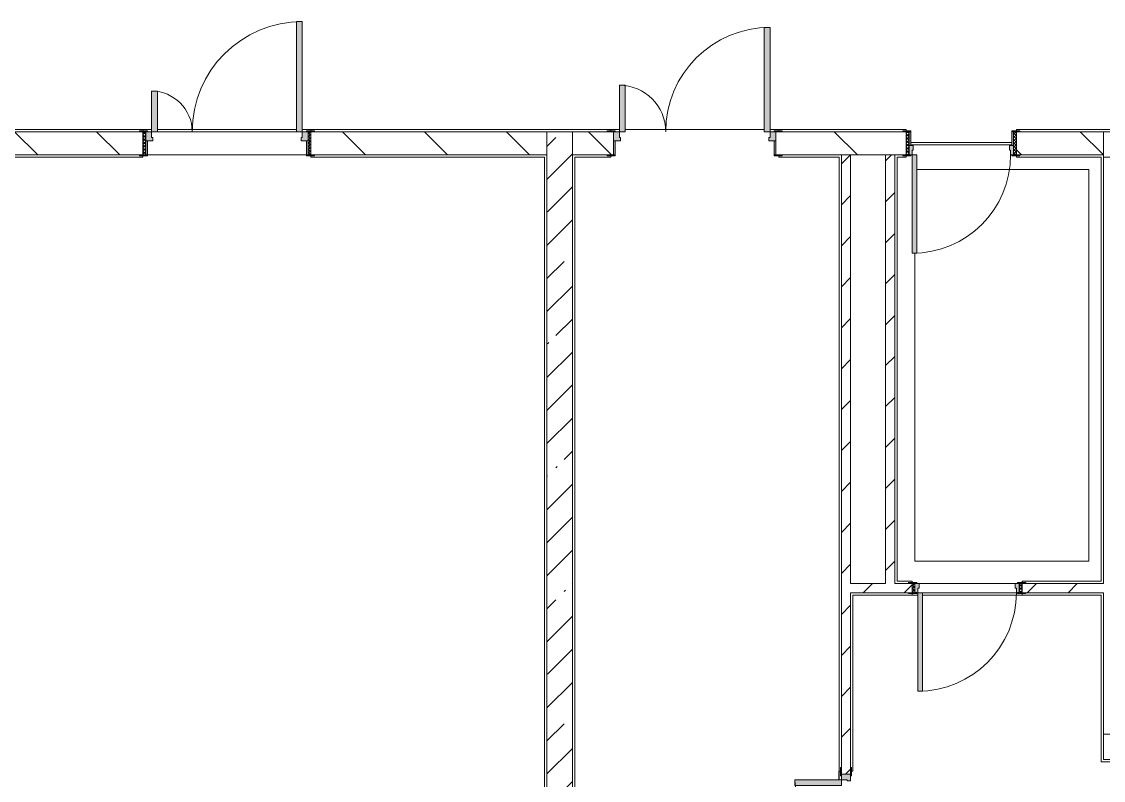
# Model space of a CAD drawing. Header units: millimetres. Extents: x -4185 to 186529, y -8553 to 29097.
# Drawn here: x 162118 to 171449, y 5000 to 11550 of the extents above; entities that cross this region are included whole.
import ezdxf

# ---------------------------------------------------------------- set-up
doc = ezdxf.new("R2010")
doc.units = ezdxf.units.MM
for name, color, linetype, lineweight in [('A-DETL-1', 7, 'Continuous', 5), ('A-GENM-1', 7, 'Continuous', 5), ('A-WALL', 7, 'Continuous', 9), ('I-WALL-3', 7, 'Continuous', 5)]:
    doc.layers.add(name, color=color, linetype=linetype, lineweight=lineweight)
for name, color, linetype, lineweight, true_color in [('A-DOOR-3', 7, 'Continuous', 5, 0xaaaaaa), ('A-DOOR-4', 7, 'Continuous', 5, 0xe2e2e2), ('A-DOOR-FRAM-2', 7, 'Continuous', 5, 0xe2e2e2), ('A-DOOR-FRAM-3', 7, 'Continuous', 5, 0xaaaaaa), ('A-FLOR-1', 7, 'Continuous', 5, 0xaaaaaa)]:
    doc.layers.add(name, color=color, linetype=linetype, lineweight=lineweight, true_color=true_color)
pattern_1 = [(45, (59518.68, 0), (-176.7767, 176.7767), [])]
pattern_2 = [(135, (59518.7, 0), (-353.5534, -353.5534), [])]

# ---------------------------------------------------------------- blocks, each defined once
blk = doc.blocks.new('110_Дверь_СКБ_1Ст_Внутренняя1 - Д-8 950x2100h_охрана-V159-1_10_1_птичка')
at = {"layer": 'A-DOOR-3'}
h = blk.add_hatch(dxfattribs=at)
h.set_pattern_fill('FP_112', color=256, style=0, pattern_type=2)
h.set_pattern_definition([(135, (1826.41, 164.685), (-14.14214, -14.14214), []), (225, (1826.41, 164.685), (14.14214, -14.14214), [])])
h.paths.add_polyline_path([(462.5, 100), (462.5, -100), (487.5, -100), (487.5, 100)])
at = {"layer": 'A-DOOR-4'}
h = blk.add_hatch(color=256, dxfattribs=at)
h.paths.add_polyline_path([(462.5, 100), (437.5, 100), (437.5, 60), (427.5, 60), (427.5, 20), (462.5, 20)])
h.paths.add_polyline_path([(-412.5, 100), (-437.5, 100), (-437.5, 20), (-402.5, 20.4), (-402.5, 60), (-412.5, 60)])
at = {"layer": 'A-DOOR-FRAM-2'}
for points in [[(397.5, 950), (397.5, 100), (437.5, 100), (437.5, 950)], [(-422.5, 108), (-492.5, 108), (-492.5, 100), (-422.5, 100)], [(517.5, 108), (447.5, 108), (447.5, 100), (517.5, 100)], [(-437.5, 20), (-437.5, -100), (-422.5, -100), (-422.5, 20)], [(447.5, 20), (447.5, -100), (462.5, -100), (462.5, 20)], [(-492.5, -100), (-492.5, -108), (-422.5, -108), (-422.5, -100), (-462.5, -100)], [(487.5, -100), (447.5, -100), (447.5, -108), (517.5, -108), (517.5, -100), (490.5, -100)]]:
    blk.add_hatch(color=256, dxfattribs=at).paths.add_polyline_path(points)
at = {"layer": 'A-DOOR-FRAM-3'}
h = blk.add_hatch(dxfattribs=at)
h.set_pattern_fill('FP_113', color=256, style=0, pattern_type=2)
h.set_pattern_definition([(45, (-296.384, 164.685), (-14.1421, 14.1421), []), (135, (-296.384, 164.685), (-14.1421, -14.1421), [])])
h.paths.add_polyline_path([(-462.5, 100), (-462.5, -100), (-437.5, -100), (-437.5, 100)])
at = {"layer": 'A-DOOR-3'}
for p, q in [((437.5, 950), (397.5, 950)), ((397.5, 950), (397.5, 100)), ((437.5, 100), (437.5, 950)), ((397.5, 100), (437.5, 100))]:
    blk.add_line(p, q, dxfattribs=at)
blk.add_arc((437.5, 100), 850, 90, 180, dxfattribs=at)
at = {"layer": 'A-DOOR-FRAM-3'}
for p, q in [((-422.5, 108), (-492.5, 108)), ((-492.5, 108), (-492.5, 100)), ((-492.5, 100), (-422.5, 100)), ((-437.5, 100), (-462.5, 100)), ((-462.5, 100), (-462.5, -100)), ((-412.5, 100), (-437.5, 100)), ((-437.5, 100), (-437.5, 20)), ((-437.5, -100), (-437.5, 100)), ((-422.5, 100), (-437.5, 100)), ((-437.5, 100), (-437.5, 99)), ((-437.5, 99), (-422.5, 99)), ((-422.5, 100), (-422.5, 108)), ((-422.5, 99), (-422.5, 100)), ((-412.5, 60), (-412.5, 100)), ((437.5, 100), (437.5, 60)), ((462.5, 100), (437.5, 100)), ((517.5, 108), (447.5, 108)), ((447.5, 108), (447.5, 100)), ((462.5, 100), (447.5, 100)), ((447.5, 100), (447.5, 99)), ((447.5, 100), (517.5, 100)), ((447.5, 99), (462.5, 99)), ((462.5, 20), (462.5, 100)), ((487.5, 100), (462.5, 100)), ((462.5, 100), (462.5, -100)), ((462.5, 99), (462.5, 100)), ((487.5, -100), (487.5, 100)), ((517.5, 100), (517.5, 108)), ((-437.5, 20), (-402.5, 20)), ((-422.5, 20), (-437.5, 20)), ((-437.5, 20), (-437.5, -100)), ((-422.5, -100), (-422.5, 20)), ((-402.5, 60), (-412.5, 60)), ((-402.5, 20), (-402.5, 60)), ((437.5, 60), (427.5, 60)), ((427.5, 60), (427.5, 20)), ((427.5, 20), (462.5, 20)), ((462.5, 20), (447.5, 20)), ((447.5, 20), (447.5, -100)), ((462.5, -100), (462.5, 20)), ((-422.5, -100), (-492.5, -100)), ((-492.5, -100), (-492.5, -108)), ((-492.5, -108), (-422.5, -108)), ((-462.5, -100), (-437.5, -100)), ((-437.5, -100), (-422.5, -100)), ((-422.5, -108), (-422.5, -100)), ((447.5, -100), (462.5, -100)), ((517.5, -100), (447.5, -100)), ((447.5, -100), (447.5, -108)), ((447.5, -108), (517.5, -108)), ((462.5, -100), (487.5, -100)), ((517.5, -108), (517.5, -100))]:
    blk.add_line(p, q, dxfattribs=at)
blk = doc.blocks.new('110_Дверь_СКБ_1Ст_Внутренняя1 - Д-8 950x2100h_охрана-V160-1_10_1_птичка')
at = {"layer": 'A-DOOR-3'}
h = blk.add_hatch(dxfattribs=at)
h.set_pattern_fill('FP_114', color=256, style=0, pattern_type=2)
h.set_pattern_definition([(135, (1826.41, 104.685), (-14.14214, -14.14214), []), (225, (1826.41, 104.685), (14.14214, -14.14214), [])])
h.paths.add_polyline_path([(462.5, 40), (462.5, -40), (487.5, -40), (486.1, 40)])
at = {"layer": 'A-DOOR-4'}
h = blk.add_hatch(color=256, dxfattribs=at)
h.paths.add_polyline_path([(-412.5, 40), (-437.5, 40), (-437.5, -40), (-402.5, -40), (-402.5, 0), (-412.5, 0)])
h.paths.add_polyline_path([(462.5, 40), (437.5, 40), (437.5, 0), (427.5, 0), (427.5, -40), (462.5, -40)])
at = {"layer": 'A-DOOR-FRAM-2'}
for points in [[(397.5, 890), (397.5, 40), (437.5, 40), (437.5, 890)], [(-471.3, 48), (-492.5, 48), (-492.5, 40), (-422.5, 40), (-422.5, 48), (-462.5, 48)], [(447.5, 48), (447.5, 40), (517.5, 40), (517.5, 48), (462.5, 48)], [(-437.5, -40), (-492.5, -40), (-492.5, -48), (-422.5, -48), (-422.5, -40)], [(487.2, -40), (447.5, -40), (447.5, -48), (517.5, -48), (517.5, -40), (487.5, -40)]]:
    blk.add_hatch(color=256, dxfattribs=at).paths.add_polyline_path(points)
at = {"layer": 'A-DOOR-FRAM-3'}
h = blk.add_hatch(dxfattribs=at)
h.set_pattern_fill('FP_115', color=256, style=0, pattern_type=2)
h.set_pattern_definition([(45, (-296.384, 104.685), (-14.1421, 14.1421), []), (135, (-296.384, 104.685), (-14.1421, -14.1421), [])])
h.paths.add_polyline_path([(-462.5, 40), (-462.5, -40), (-437.5, -40), (-437.5, 40)])
at = {"layer": 'A-DOOR-3'}
for p, q in [((437.5, 890), (397.5, 890)), ((397.5, 890), (397.5, 40)), ((437.5, 40), (437.5, 890)), ((397.5, 40), (437.5, 40))]:
    blk.add_line(p, q, dxfattribs=at)
blk.add_arc((437.5, 40), 850, 90, 180, dxfattribs=at)
at = {"layer": 'A-DOOR-FRAM-3'}
for p, q in [((-422.5, 48), (-492.5, 48)), ((-492.5, 48), (-492.5, 40)), ((-492.5, 40), (-422.5, 40)), ((-437.5, 40), (-462.5, 40)), ((-462.5, 40), (-462.5, -40)), ((-412.5, 40), (-437.5, 40)), ((-437.5, 40), (-437.5, -40)), ((-437.5, -40), (-437.5, 40)), ((-422.5, 40), (-437.5, 40)), ((-437.5, 40), (-437.5, 39)), ((-437.5, 39), (-422.5, 39)), ((-422.5, 40), (-422.5, 48)), ((-422.5, 39), (-422.5, 40)), ((-412.5, 0), (-412.5, 40)), ((-402.5, 0), (-412.5, 0)), ((-402.5, -40), (-402.5, 0)), ((437.5, 0), (427.5, 0)), ((427.5, 0), (427.5, -40)), ((437.5, 40), (437.5, 0)), ((462.5, 40), (437.5, 40)), ((517.5, 48), (447.5, 48)), ((447.5, 48), (447.5, 40)), ((462.5, 40), (447.5, 40)), ((447.5, 40), (447.5, 39)), ((447.5, 40), (517.5, 40)), ((447.5, 39), (462.5, 39)), ((462.5, -40), (462.5, 40)), ((487.5, 40), (462.5, 40)), ((462.5, 40), (462.5, -40)), ((462.5, 39), (462.5, 40)), ((487.5, -40), (487.5, 40)), ((517.5, 40), (517.5, 48)), ((-422.5, -40), (-492.5, -40)), ((-492.5, -40), (-492.5, -48)), ((-492.5, -48), (-422.5, -48)), ((-462.5, -40), (-437.5, -40)), ((-422.5, -39), (-437.5, -39)), ((-437.5, -39), (-437.5, -40)), ((-437.5, -40), (-402.5, -40)), ((-437.5, -40), (-422.5, -40)), ((-422.5, -40), (-422.5, -39)), ((-422.5, -48), (-422.5, -40)), ((427.5, -40), (462.5, -40)), ((462.5, -39), (447.5, -39)), ((447.5, -39), (447.5, -40)), ((447.5, -40), (462.5, -40)), ((517.5, -40), (447.5, -40)), ((447.5, -40), (447.5, -48)), ((447.5, -48), (517.5, -48)), ((462.5, -40), (462.5, -39)), ((462.5, -40), (487.5, -40)), ((517.5, -48), (517.5, -40))]:
    blk.add_line(p, q, dxfattribs=at)
blk = doc.blocks.new('110_Дверь_СКБ_2Ст - Д-2а_л_ Из коридора на лестницу-32216062-1_10_1_птичка')
at = {"layer": 'A-DOOR-4'}
for points in [[(612.5, 100), (662.5, 100), (662.5, 1000), (612.5, 1000), (612.5, 120)], [(-587.5, 100), (-587.5, 500), (-637.5, 500), (-637.5, 100)], [(697.5, -100), (712.5, -100), (712.5, 20), (697.5, 20)]]:
    blk.add_hatch(color=256, dxfattribs=at).paths.add_polyline_path(points)
h = blk.add_hatch(color=256, dxfattribs=at)
h.paths.add_polyline_path([(662.5, 20), (712.5, 20), (712.5, 100), (662.5, 100), (662.5, 50), (652.5, 50), (652.5, 20)])
h.paths.add_polyline_path([(-637.5, 20), (-627.5, 20), (-627.5, 50), (-637.5, 50), (-637.5, 100), (-687.5, 100), (-687.5, 20)])
at = {"layer": 'A-DOOR-FRAM-2'}
for points in [[(-687.5, 100), (-672.5, 100), (-672.5, 108), (-742.5, 108), (-742.5, 100), (-712.5, 100)], [(697.5, 100), (767.5, 100), (767.5, 108), (697.5, 108)], [(-672.5, -100), (-672.5, 20), (-687.5, 20), (-687.5, -100)], [(-672.5, -108), (-672.5, -100), (-742.5, -100), (-742.5, -108), (-687.5, -108)], [(712.5, -108), (767.5, -108), (767.5, -100), (697.5, -100), (697.5, -108)]]:
    blk.add_hatch(color=256, dxfattribs=at).paths.add_polyline_path(points)
at = {"layer": 'A-DOOR-3'}
for p, q in [((662.5, 1000), (612.5, 1000)), ((612.5, 1000), (612.5, 100)), ((662.5, 100), (662.5, 1000)), ((-637.5, 500), (-637.5, 100)), ((-587.5, 500), (-637.5, 500)), ((-587.5, 100), (-587.5, 500)), ((-637.5, 100), (-587.5, 100)), ((612.5, 100), (662.5, 100))]:
    blk.add_line(p, q, dxfattribs=at)
for centre, radius, start, end in [((662.5, 100), 900, 90, 180), ((-637.5, 100), 400, 360, 90)]:
    blk.add_arc(centre, radius, start, end, dxfattribs=at)
at = {"layer": 'A-DOOR-FRAM-3'}
for p, q in [((-672.5, 108), (-742.5, 108)), ((-742.5, 108), (-742.5, 100)), ((-742.5, 100), (-672.5, 100)), ((-637.5, 100), (-687.5, 100)), ((-687.5, 100), (-687.5, 20)), ((-672.5, 100), (-672.5, 108)), ((-637.5, 50), (-637.5, 100)), ((662.5, 100), (662.5, 50)), ((712.5, 100), (662.5, 100)), ((767.5, 108), (697.5, 108)), ((697.5, 108), (697.5, 100)), ((697.5, 100), (767.5, 100)), ((712.5, 20), (712.5, 100)), ((767.5, 100), (767.5, 108)), ((-687.5, 20), (-627.5, 20)), ((-672.5, 20), (-687.5, 20)), ((-687.5, 20), (-687.5, -100)), ((-672.5, -100), (-672.5, 20)), ((-627.5, 50), (-637.5, 50)), ((-627.5, 20), (-627.5, 50)), ((662.5, 50), (652.5, 50)), ((652.5, 50), (652.5, 20)), ((652.5, 20), (712.5, 20)), ((712.5, 20), (697.5, 20)), ((697.5, 20), (697.5, -100)), ((712.5, -100), (712.5, 20)), ((-672.5, -100), (-742.5, -100)), ((-742.5, -100), (-742.5, -108)), ((-742.5, -108), (-672.5, -108)), ((-687.5, -100), (-672.5, -100)), ((-672.5, -108), (-672.5, -100)), ((697.5, -100), (712.5, -100)), ((767.5, -100), (697.5, -100)), ((697.5, -100), (697.5, -108)), ((697.5, -108), (767.5, -108)), ((767.5, -108), (767.5, -100))]:
    blk.add_line(p, q, dxfattribs=at)
blk = doc.blocks.new('110_Дверь_СКБ_2Ст - Д-6_л__ ДОО_Дв_1450x2100h_Дверь из раздевальной в коридор-25835678-1_10_1_птичка')
at = {"layer": 'A-DOOR-3'}
h = blk.add_hatch(dxfattribs=at)
h.set_pattern_fill('FP_118', color=256, style=0, pattern_type=2)
h.set_pattern_definition([(135, (1576.41, 164.685), (-14.14214, -14.14214), []), (225, (1576.41, 164.685), (14.14214, -14.14214), [])])
h.paths.add_polyline_path([(712.5, -100), (737.5, -100), (736.5, 100), (712.5, 100)])
at = {"layer": 'A-DOOR-4'}
for points in [[(662.5, 100), (662.5, 1050), (612.5, 1050), (615.8, 100)], [(-637.5, 100), (-587.5, 100), (-587.5, 450), (-637.5, 450), (-637.5, 107.4)]]:
    blk.add_hatch(color=256, dxfattribs=at).paths.add_polyline_path(points)
h = blk.add_hatch(color=256, dxfattribs=at)
h.paths.add_polyline_path([(662.5, 20), (712.5, 20), (712.5, 100), (662.5, 100), (662.5, 50), (652.5, 50), (652.5, 20)])
h.paths.add_polyline_path([(-637.5, 20), (-627.5, 20), (-627.5, 50), (-637.5, 50), (-637.5, 100), (-687.5, 100), (-687.5, 20)])
at = {"layer": 'A-DOOR-FRAM-2'}
for points in [[(-672.5, 100), (-672.5, 108), (-742.5, 108), (-742.5, 100), (-687.5, 100)], [(737.5, 100), (767.5, 100), (767.5, 108), (697.5, 108), (697.5, 100), (736.5, 100)], [(-672.5, -100), (-672.5, 20), (-687.5, 20), (-687.5, -100)], [(712.5, -100), (712.5, 20), (697.5, 20), (697.5, -100)], [(-672.5, -108), (-672.5, -100), (-742.5, -100), (-742.5, -108), (-687.5, -108)], [(737.5, -108), (767.5, -108), (767.5, -100), (697.5, -100), (697.5, -108), (736.5, -108)]]:
    blk.add_hatch(color=256, dxfattribs=at).paths.add_polyline_path(points)
at = {"layer": 'A-DOOR-FRAM-3'}
h = blk.add_hatch(dxfattribs=at)
h.set_pattern_fill('FP_119', color=256, style=0, pattern_type=2)
h.set_pattern_definition([(45, (-546.384, 164.685), (-14.1421, 14.1421), []), (135, (-546.384, 164.685), (-14.1421, -14.1421), [])])
h.paths.add_polyline_path([(-712.5, -100), (-687.5, -100), (-687.5, 100), (-712.5, 100)])
at = {"layer": 'A-DOOR-3'}
for p, q in [((662.5, 1050), (612.5, 1050)), ((612.5, 1050), (612.5, 100)), ((662.5, 100), (662.5, 1050)), ((-637.5, 450), (-637.5, 100)), ((-587.5, 450), (-637.5, 450)), ((-587.5, 100), (-587.5, 450)), ((-637.5, 100), (-587.5, 100)), ((612.5, 100), (662.5, 100))]:
    blk.add_line(p, q, dxfattribs=at)
for centre, radius, start, end in [((662.5, 100), 950, 90, 180), ((-637.5, 100), 350, 360, 90)]:
    blk.add_arc(centre, radius, start, end, dxfattribs=at)
at = {"layer": 'A-DOOR-FRAM-3'}
for p, q in [((-672.5, 108), (-742.5, 108)), ((-742.5, 108), (-742.5, 100)), ((-742.5, 100), (-672.5, 100)), ((-687.5, 100), (-712.5, 100)), ((-712.5, 100), (-712.5, -100)), ((-637.5, 100), (-687.5, 100)), ((-687.5, 100), (-687.5, 20)), ((-687.5, -100), (-687.5, 100)), ((-672.5, 100), (-672.5, 108)), ((-637.5, 50), (-637.5, 100)), ((662.5, 100), (662.5, 50)), ((712.5, 100), (662.5, 100)), ((767.5, 108), (697.5, 108)), ((697.5, 108), (697.5, 100)), ((697.5, 100), (767.5, 100)), ((712.5, 20), (712.5, 100)), ((737.5, 100), (712.5, 100)), ((712.5, 100), (712.5, -100)), ((737.5, -100), (737.5, 100)), ((767.5, 100), (767.5, 108)), ((-687.5, 20), (-627.5, 20)), ((-672.5, 20), (-687.5, 20)), ((-687.5, 20), (-687.5, -100)), ((-672.5, -100), (-672.5, 20)), ((-627.5, 50), (-637.5, 50)), ((-627.5, 20), (-627.5, 50)), ((662.5, 50), (652.5, 50)), ((652.5, 50), (652.5, 20)), ((652.5, 20), (712.5, 20)), ((712.5, 20), (697.5, 20)), ((697.5, 20), (697.5, -100)), ((712.5, -100), (712.5, 20)), ((-672.5, -100), (-742.5, -100)), ((-742.5, -100), (-742.5, -108)), ((-742.5, -108), (-672.5, -108)), ((-712.5, -100), (-687.5, -100)), ((-687.5, -100), (-672.5, -100)), ((-672.5, -108), (-672.5, -100)), ((697.5, -100), (712.5, -100)), ((767.5, -100), (697.5, -100)), ((697.5, -100), (697.5, -108)), ((697.5, -108), (767.5, -108)), ((712.5, -100), (737.5, -100)), ((767.5, -108), (767.5, -100))]:
    blk.add_line(p, q, dxfattribs=at)
blk = doc.blocks.new('110_Дверь_СКБ_2Ст - Д-5_п_ Из игровой в коридор-32215844-1_10_1_птичка')
at = {"layer": 'A-DOOR-4'}
for points in [[(-637.5, 940), (-637.5, 40), (-587.5, 40), (-587.5, 940)], [(612.5, 57.5), (612.5, 40), (662.5, 42.7), (662.5, 440), (612.5, 440), (612.5, 60)]]:
    blk.add_hatch(color=256, dxfattribs=at).paths.add_polyline_path(points)
h = blk.add_hatch(color=256, dxfattribs=at)
h.paths.add_polyline_path([(-687.5, 40), (-687.5, -40), (-627.5, -40), (-627.5, -10), (-637.5, -10), (-637.5, 40)])
h.paths.add_polyline_path([(652.5, -40), (712.5, -40), (712.5, 40), (662.5, 40), (662.5, -10), (652.5, -10), (652.5, -25.9)])
at = {"layer": 'A-DOOR-FRAM-2'}
for points in [[(-742.5, 40), (-672.5, 40), (-672.5, 48), (-742.5, 48)], [(697.5, 48), (697.5, 40), (767.5, 40), (767.5, 48), (712.5, 48)], [(-742.5, -48), (-672.5, -48), (-672.5, -40), (-742.5, -40)], [(697.5, -47.8), (697.8, -48), (767.5, -48), (767.5, -40), (697.5, -40)]]:
    blk.add_hatch(color=256, dxfattribs=at).paths.add_polyline_path(points)
at = {"layer": 'A-DOOR-3'}
for p, q in [((-637.5, 940), (-637.5, 40)), ((-587.5, 940), (-637.5, 940)), ((-587.5, 40), (-587.5, 940)), ((662.5, 440), (612.5, 440)), ((612.5, 440), (612.5, 40)), ((662.5, 40), (662.5, 440)), ((-637.5, 40), (-587.5, 40)), ((612.5, 40), (662.5, 40))]:
    blk.add_line(p, q, dxfattribs=at)
for centre, radius, start, end in [((-637.5, 40), 900, 0, 90), ((662.5, 40), 400, 90, 180)]:
    blk.add_arc(centre, radius, start, end, dxfattribs=at)
at = {"layer": 'A-DOOR-FRAM-3'}
for p, q in [((-672.5, 48), (-742.5, 48)), ((-742.5, 48), (-742.5, 40)), ((-742.5, 40), (-672.5, 40)), ((-637.5, 40), (-687.5, 40)), ((-687.5, 40), (-687.5, -40)), ((-672.5, 40), (-672.5, 48)), ((-637.5, -10), (-637.5, 40)), ((662.5, 40), (662.5, -10)), ((712.5, 40), (662.5, 40)), ((767.5, 48), (697.5, 48)), ((697.5, 48), (697.5, 40)), ((697.5, 40), (767.5, 40)), ((712.5, -40), (712.5, 40)), ((767.5, 40), (767.5, 48)), ((-672.5, -40), (-742.5, -40)), ((-742.5, -40), (-742.5, -48)), ((-742.5, -48), (-672.5, -48)), ((-672.5, -39), (-687.5, -39)), ((-687.5, -39), (-687.5, -40)), ((-687.5, -40), (-627.5, -40)), ((-687.5, -40), (-672.5, -40)), ((-672.5, -40), (-672.5, -39)), ((-672.5, -48), (-672.5, -40)), ((-627.5, -10), (-637.5, -10)), ((-627.5, -40), (-627.5, -10)), ((662.5, -10), (652.5, -10)), ((652.5, -10), (652.5, -40)), ((652.5, -40), (712.5, -40)), ((712.5, -39), (697.5, -39)), ((697.5, -39), (697.5, -40)), ((697.5, -40), (712.5, -40)), ((767.5, -40), (697.5, -40)), ((697.5, -40), (697.5, -48)), ((697.5, -48), (767.5, -48)), ((712.5, -40), (712.5, -39)), ((767.5, -48), (767.5, -40))]:
    blk.add_line(p, q, dxfattribs=at)
blk = doc.blocks.new('Рисунок_горы - Рисунок_горы-31934381-1_10_1_птичка')
at = {"layer": 'A-GENM-1'}
for p, q in [((107109, 10336.9), (107109, 10341.4)), ((107109, 10341.4), (107109, 10336.9)), ((107109, 10337.6), (107109, 10337.2)), ((107109, 10336.9), (107109, 10337.5)), ((107109, 10319.6), (107109, 10274.5)), ((107109, 10274.8), (107109, 10274.5)), ((107109, 10274.5), (107109, 10274.8)), ((107109, 10274.5), (107109, 10092.4)), ((107109, 10131.7), (107109, 10163.4)), ((107109, 10163.4), (107109, 10131.7)), ((107109, 10060.5), (107109, 10116.4)), ((107109, 10116.4), (107109, 10060.5)), ((107109, 10092.4), (107109, 9922.3)), ((107109, 9469.7), (107109, 9583.7)), ((107109, 9583.7), (107109, 9469.7)), ((107109, 9053.7), (107109, 9094.1)), ((107109, 9094.1), (107109, 9053.7)), ((107109, 8045.1), (107109, 7835.6)), ((107109, 7726), (107109, 7712.6)), ((107109, 7402.7), (107109, 7707.3)), ((107109, 7707.3), (107109, 7402.7)), ((107109, 6596.8), (107109, 6811.8)), ((107109, 6811.8), (107109, 6596.8)), ((107109, 6543.6), (107109, 6262.3)), ((107109, 6405.5), (107109, 6505.2)), ((107109, 6505.2), (107109, 6405.5)), ((107109, 6323.1), (107109, 6385.4)), ((107109, 6385.4), (107109, 6323.1)), ((107109, 6239.8), (107109, 6301.8)), ((107109, 6301.8), (107109, 6239.8)), ((107109, 6066.3), (107109, 6088)), ((107109, 6088), (107109, 6066.3)), ((107109, 5410.9), (107109, 5473.2)), ((107109, 5473.2), (107109, 5410.9)), ((107109, 5202.8), (107109, 5327.3)), ((107109, 5327.3), (107109, 5202.8)), ((107109, 5182.5), (107109, 5181.1)), ((107109, 5181.1), (107109, 5059.9))]:
    blk.add_line(p, q, dxfattribs=at)
for points, knots in [([(107109, 10337.5), (107109, 10337.5), (107109, 10329.2), (107109, 10324.1), (107109, 10319.6)], [0.09352518, 0.09352518, 0.09352518, 0.09352518, 0.09352519, 0.100719424, 0.100719424, 0.100719424, 0.100719424]), ([(107109, 10337.2), (107109, 10337.2), (107109, 10322.4), (107109, 10312.8), (107109, 10294.4)], [0.24444444, 0.24444444, 0.24444444, 0.24444444, 0.24444445, 0.26666667, 0.26666667, 0.26666667, 0.26666667]), ([(107109, 10163.4), (107109, 10163.4), (107109, 10180.7), (107109, 10262.3), (107109, 10274.8)], [0.8, 0.8, 0.8, 0.8, 0.80000001, 0.86666667, 0.86666667, 0.86666667, 0.86666667]), ([(107109, 10274.8), (107109, 10274.8), (107109, 10262.3), (107109, 10180.7), (107109, 10163.4)], [0.115107914, 0.115107914, 0.115107914, 0.115107914, 0.115107924, 0.122302158, 0.122302158, 0.122302158, 0.122302158]), ([(107109, 10131.7), (107109, 10131.7), (107109, 10126.7), (107109, 10122.2), (107109, 10116.4)], [0.129496403, 0.129496403, 0.129496403, 0.129496403, 0.129496413, 0.136690647, 0.136690647, 0.136690647, 0.136690647]), ([(107109, 10092.4), (107109, 10092.4), (107109, 10032), (107109, 9812.1), (107109, 9757.7)], [0.06666667, 0.06666667, 0.06666667, 0.06666667, 0.06666668, 0.13333333, 0.13333333, 0.13333333, 0.13333333]), ([(107109, 9757.7), (107109, 9757.7), (107109, 9812.1), (107109, 10032), (107109, 10092.4)], [0.15555556, 0.15555556, 0.15555556, 0.15555556, 0.15555557, 0.17777778, 0.17777778, 0.17777778, 0.17777778]), ([(107109, 10060.5), (107109, 10060.5), (107109, 10054.9), (107109, 10049.5), (107109, 10044.1)], [0.1438848921, 0.1438848921, 0.1438848921, 0.1438848921, 0.1438849021, 0.1445141984, 0.1445141984, 0.1445141984, 0.1445141984]), ([(107109, 9757.7), (107109, 9757.7), (107109, 9704.1), (107109, 9654.4), (107109, 9607.5)], [0.13333333, 0.13333333, 0.13333333, 0.13333333, 0.13333334, 0.2, 0.2, 0.2, 0.2]), ([(107109, 9607.5), (107109, 9607.5), (107109, 9654.4), (107109, 9704.1), (107109, 9757.7)], [0.13333333, 0.13333333, 0.13333333, 0.13333333, 0.13333334, 0.15555556, 0.15555556, 0.15555556, 0.15555556]), ([(107109, 9583.7), (107109, 9583.7), (107109, 9652.7), (107109, 9687.2), (107109, 9716.8)], [0.33333333, 0.33333333, 0.33333333, 0.33333333, 0.33333334, 0.36812579, 0.36812579, 0.36812579, 0.36812579]), ([(107109, 9607.5), (107109, 9607.5), (107109, 9580.5), (107109, 9484.8), (107109, 9470.5)], [0.2, 0.2, 0.2, 0.2, 0.20000001, 0.26533865, 0.26533865, 0.26533865, 0.26533865]), ([(107109, 9469.7), (107109, 9469.7), (107109, 9480.9), (107109, 9579.9), (107109, 9607.5)], [0.11111111, 0.11111111, 0.11111111, 0.11111111, 0.11111112, 0.13333333, 0.13333333, 0.13333333, 0.13333333]), ([(107109, 9469.7), (107109, 9469.7), (107109, 9455.6), (107109, 9350.3), (107109, 9347)], [0.179856115, 0.179856115, 0.179856115, 0.179856115, 0.179856125, 0.186956261, 0.186956261, 0.186956261, 0.186956261]), ([(107109, 9347), (107109, 9347), (107109, 9339), (107109, 9335.8), (107109, 9334.1)], [0.18705036, 0.18705036, 0.18705036, 0.18705036, 0.18705037, 0.189281587, 0.189281587, 0.189281587, 0.189281587]), ([(107109, 9315.5), (107109, 9315.5), (107109, 9322.9), (107109, 9326.8), (107109, 9329.1)], [0.066666667, 0.066666667, 0.066666667, 0.066666667, 0.066666677, 0.07240782, 0.07240782, 0.07240782, 0.07240782]), ([(107109, 9094.1), (107109, 9094.1), (107109, 9125.5), (107109, 9292.7), (107109, 9315.5)], [0.04444444, 0.04444444, 0.04444444, 0.04444444, 0.04444445, 0.06666667, 0.06666667, 0.06666667, 0.06666667]), ([(107109, 9315.5), (107109, 9315.5), (107109, 9292.7), (107109, 9125.5), (107109, 9094.1)], [0.194244604, 0.194244604, 0.194244604, 0.194244604, 0.194244614, 0.201438849, 0.201438849, 0.201438849, 0.201438849]), ([(107109, 8222.7), (107109, 8222.7), (107109, 8267), (107109, 8298.1), (107109, 8323.4)], [0.82222222, 0.82222222, 0.82222222, 0.82222222, 0.82222223, 0.83345188, 0.83345188, 0.83345188, 0.83345188]), ([(107109, 8148.5), (107109, 8148.5), (107109, 8172.6), (107109, 8198.1), (107109, 8222.7)], [0.8, 0.8, 0.8, 0.8, 0.80000001, 0.82222222, 0.82222222, 0.82222222, 0.82222222]), ([(107109, 8222.7), (107109, 8222.7), (107109, 8198.1), (107109, 8172.6), (107109, 8148.5)], [0.258992806, 0.258992806, 0.258992806, 0.258992806, 0.258992816, 0.26618705, 0.26618705, 0.26618705, 0.26618705]), ([(107109, 7955.5), (107109, 7955.5), (107109, 8012.2), (107109, 8097.9), (107109, 8148.5)], [0.77777778, 0.77777778, 0.77777778, 0.77777778, 0.77777779, 0.8, 0.8, 0.8, 0.8]), ([(107109, 8148.5), (107109, 8148.5), (107109, 8097.9), (107109, 8012.2), (107109, 7955.5)], [0.26618705, 0.26618705, 0.26618705, 0.26618705, 0.26618706, 0.273381295, 0.273381295, 0.273381295, 0.273381295]), ([(107109, 7980.1), (107109, 7980.1), (107109, 7981.7), (107109, 7983.3), (107109, 7984.8)], [0.622222222, 0.622222222, 0.622222222, 0.622222222, 0.622222232, 0.623651268, 0.623651268, 0.623651268, 0.623651268]), ([(107109, 7835.6), (107109, 7835.6), (107109, 7850.2), (107109, 7943.9), (107109, 7955.5)], [0.75555556, 0.75555556, 0.75555556, 0.75555556, 0.75555557, 0.77777778, 0.77777778, 0.77777778, 0.77777778]), ([(107109, 7955.5), (107109, 7955.5), (107109, 7943.9), (107109, 7850.2), (107109, 7835.6)], [0.273381295, 0.273381295, 0.273381295, 0.273381295, 0.273381305, 0.28057554, 0.28057554, 0.28057554, 0.28057554]), ([(107109, 7868.5), (107109, 7868.5), (107109, 7842.3), (107109, 7815.5), (107109, 7797.9)], [0.2, 0.2, 0.2, 0.2, 0.2, 0.3210963, 0.3210963, 0.3210963, 0.3210963]), ([(107109, 7835.6), (107109, 7835.6), (107109, 7817.1), (107109, 7793.7), (107109, 7777.8)], [0.28057554, 0.28057554, 0.28057554, 0.28057554, 0.28057555, 0.287769784, 0.287769784, 0.287769784, 0.287769784]), ([(107109, 7777.8), (107109, 7777.8), (107109, 7767.9), (107109, 7738.5), (107109, 7726)], [0.287769784, 0.287769784, 0.287769784, 0.287769784, 0.287769794, 0.294964029, 0.294964029, 0.294964029, 0.294964029]), ([(107109, 7712.6), (107109, 7712.6), (107109, 7715.6), (107109, 7717.9), (107109, 7718.9)], [0.302158273, 0.302158273, 0.302158273, 0.302158273, 0.302158283, 0.304776362, 0.304776362, 0.304776362, 0.304776362]), ([(107109, 7426.8), (107109, 7426.8), (107109, 7346.5), (107109, 7313.6), (107109, 7254.1)], [0.0625, 0.0625, 0.0625, 0.0625, 0.06250001, 0.125, 0.125, 0.125, 0.125]), ([(107109, 7321.6), (107109, 7321.6), (107109, 7319.8), (107109, 7318), (107109, 7316.4)], [0.166666667, 0.166666667, 0.166666667, 0.166666667, 0.166666677, 0.173671158, 0.173671158, 0.173671158, 0.173671158]), ([(107109, 7222.2), (107109, 7222.2), (107109, 7221.7), (107109, 7221.2), (107109, 7220.7)], [0.1875, 0.1875, 0.1875, 0.1875, 0.18750001, 0.190214258, 0.190214258, 0.190214258, 0.190214258]), ([(107109, 7196.7), (107109, 7196.7), (107109, 7135.5), (107109, 7087.7), (107109, 6990)], [0.25, 0.25, 0.25, 0.25, 0.25000001, 0.3125, 0.3125, 0.3125, 0.3125]), ([(107109, 7144.2), (107109, 7144.2), (107109, 7161.9), (107109, 7172.3), (107109, 7178.4)], [0.555555556, 0.555555556, 0.555555556, 0.555555556, 0.555555566, 0.564056428, 0.564056428, 0.564056428, 0.564056428]), ([(107109, 7099.7), (107109, 7099.7), (107109, 7119.2), (107109, 7136), (107109, 7144.2)], [0.53333333, 0.53333333, 0.53333333, 0.53333333, 0.53333334, 0.55555556, 0.55555556, 0.55555556, 0.55555556]), ([(107109, 6990), (107109, 6990), (107109, 6928.5), (107109, 6852.5), (107109, 6803.8)], [0.3125, 0.3125, 0.3125, 0.3125, 0.31250001, 0.375, 0.375, 0.375, 0.375]), ([(107109, 6803.8), (107109, 6803.8), (107109, 6766.8), (107109, 6750.7), (107109, 6724.5)], [0.375, 0.375, 0.375, 0.375, 0.37500001, 0.4375, 0.4375, 0.4375, 0.4375]), ([(107109, 6745.8), (107109, 6745.8), (107109, 6752.1), (107109, 6755.8), (107109, 6757.6)], [0.444444444, 0.444444444, 0.444444444, 0.444444444, 0.444444454, 0.44763175, 0.44763175, 0.44763175, 0.44763175]), ([(107109, 6724.5), (107109, 6724.5), (107109, 6678.8), (107109, 6632.5), (107109, 6587.1)], [0.4375, 0.4375, 0.4375, 0.4375, 0.43750001, 0.5, 0.5, 0.5, 0.5]), ([(107109, 6595.4), (107109, 6595.4), (107109, 6600.3), (107109, 6604.2), (107109, 6607.4)], [0.5, 0.5, 0.5, 0.5, 0.50000001, 0.51649595, 0.51649595, 0.51649595, 0.51649595]), ([(107109, 6596.8), (107109, 6596.8), (107109, 6590.2), (107109, 6586.5), (107109, 6584.7)], [0.345323741, 0.345323741, 0.345323741, 0.345323741, 0.345323751, 0.347639696, 0.347639696, 0.347639696, 0.347639696]), ([(107109, 6587.1), (107109, 6587.1), (107109, 6571), (107109, 6574.8), (107109, 6563.8)], [0.352517986, 0.352517986, 0.352517986, 0.352517986, 0.352517996, 0.35971223, 0.35971223, 0.35971223, 0.35971223]), ([(107109, 6563.8), (107109, 6563.8), (107109, 6557), (107109, 6550.7), (107109, 6543.6)], [0.35971223, 0.35971223, 0.35971223, 0.35971223, 0.35971224, 0.366906475, 0.366906475, 0.366906475, 0.366906475]), ([(107109, 6543.6), (107109, 6543.6), (107109, 6536.9), (107109, 6516.4), (107109, 6505.2)], [0.366906475, 0.366906475, 0.366906475, 0.366906475, 0.366906485, 0.374100719, 0.374100719, 0.374100719, 0.374100719]), ([(107109, 6505.2), (107109, 6505.2), (107109, 6514.6), (107109, 6530.5), (107109, 6539.4)], [0.93333333, 0.93333333, 0.93333333, 0.93333333, 0.93333334, 0.98919844, 0.98919844, 0.98919844, 0.98919844]), ([(107109, 6405.5), (107109, 6405.5), (107109, 6400.1), (107109, 6397.3), (107109, 6394.8)], [0.381294964, 0.381294964, 0.381294964, 0.381294964, 0.381294974, 0.384804555, 0.384804555, 0.384804555, 0.384804555]), ([(107109, 6385.4), (107109, 6385.4), (107109, 6386.7), (107109, 6387.8), (107109, 6388.8)], [0.866666667, 0.866666667, 0.866666667, 0.866666667, 0.866666677, 0.871507528, 0.871507528, 0.871507528, 0.871507528]), ([(107109, 6323.1), (107109, 6323.1), (107109, 6310.3), (107109, 6311.8), (107109, 6301.8)], [0.395683453, 0.395683453, 0.395683453, 0.395683453, 0.395683463, 0.402877698, 0.402877698, 0.402877698, 0.402877698]), ([(107109, 6301.8), (107109, 6301.8), (107109, 6303.2), (107109, 6304.3), (107109, 6305.3)], [0.8, 0.8, 0.8, 0.8, 0.80000001, 0.804457364, 0.804457364, 0.804457364, 0.804457364]), ([(107109, 6214.8), (107109, 6214.8), (107109, 6224.1), (107109, 6230.7), (107109, 6239.8)], [0.73333333, 0.73333333, 0.73333333, 0.73333333, 0.73333334, 0.76666667, 0.76666667, 0.76666667, 0.76666667]), ([(107109, 6239.8), (107109, 6239.8), (107109, 6230.7), (107109, 6224.1), (107109, 6214.8)], [0.410071942, 0.410071942, 0.410071942, 0.410071942, 0.410071952, 0.417266187, 0.417266187, 0.417266187, 0.417266187]), ([(107109, 6128.8), (107109, 6128.8), (107109, 6163.6), (107109, 6185.7), (107109, 6214.8)], [0.7, 0.7, 0.7, 0.7, 0.70000001, 0.73333333, 0.73333333, 0.73333333, 0.73333333]), ([(107109, 6214.8), (107109, 6214.8), (107109, 6185.7), (107109, 6163.6), (107109, 6128.8)], [0.417266187, 0.417266187, 0.417266187, 0.417266187, 0.417266197, 0.424460432, 0.424460432, 0.424460432, 0.424460432]), ([(107109, 6128.8), (107109, 6128.8), (107109, 6118.9), (107109, 6116.6), (107109, 6108.7)], [0.424460432, 0.424460432, 0.424460432, 0.424460432, 0.424460442, 0.431654676, 0.431654676, 0.431654676, 0.431654676]), ([(107109, 6108.7), (107109, 6108.7), (107109, 6109.8), (107109, 6110.7), (107109, 6111.6)], [0.666666667, 0.666666667, 0.666666667, 0.666666667, 0.666666677, 0.671073578, 0.671073578, 0.671073578, 0.671073578]), ([(107109, 6108.7), (107109, 6108.7), (107109, 6100.1), (107109, 6096.9), (107109, 6088)], [0.431654676, 0.431654676, 0.431654676, 0.431654676, 0.431654686, 0.438848921, 0.438848921, 0.438848921, 0.438848921]), ([(107109, 6088), (107109, 6088), (107109, 6090.1), (107109, 6091.9), (107109, 6093.5)], [0.633333333, 0.633333333, 0.633333333, 0.633333333, 0.633333343, 0.6411787, 0.6411787, 0.6411787, 0.6411787]), ([(107109, 5494.8), (107109, 5494.8), (107109, 5527.7), (107109, 5567.6), (107109, 5608.6)], [0.5, 0.5, 0.5, 0.5, 0.50000001, 0.51610652, 0.51610652, 0.51610652, 0.51610652]), ([(107109, 5473.2), (107109, 5473.2), (107109, 5481.2), (107109, 5486.6), (107109, 5494.8)], [0.46666667, 0.46666667, 0.46666667, 0.46666667, 0.46666668, 0.5, 0.5, 0.5, 0.5]), ([(107109, 5494.8), (107109, 5494.8), (107109, 5486.6), (107109, 5481.2), (107109, 5473.2)], [0.467625899, 0.467625899, 0.467625899, 0.467625899, 0.467625909, 0.474820144, 0.474820144, 0.474820144, 0.474820144]), ([(107109, 5412.6), (107109, 5412.6), (107109, 5381.3), (107109, 5348.9), (107109, 5322.1)], [0.16666667, 0.16666667, 0.16666667, 0.16666667, 0.16666668, 0.2, 0.2, 0.2, 0.2]), ([(107109, 5410.9), (107109, 5410.9), (107109, 5403), (107109, 5399.8), (107109, 5391.1)], [0.482014388, 0.482014388, 0.482014388, 0.482014388, 0.482014398, 0.489208633, 0.489208633, 0.489208633, 0.489208633]), ([(107109, 5391.1), (107109, 5391.1), (107109, 5393.8), (107109, 5396), (107109, 5398)], [0.4, 0.4, 0.4, 0.4, 0.40000001, 0.41053937, 0.41053937, 0.41053937, 0.41053937]), ([(107109, 5327.3), (107109, 5327.3), (107109, 5345.9), (107109, 5365.8), (107109, 5391.1)], [0.36666667, 0.36666667, 0.36666667, 0.36666667, 0.36666668, 0.4, 0.4, 0.4, 0.4]), ([(107109, 5391.1), (107109, 5391.1), (107109, 5365.8), (107109, 5345.9), (107109, 5327.3)], [0.489208633, 0.489208633, 0.489208633, 0.489208633, 0.489208643, 0.496402878, 0.496402878, 0.496402878, 0.496402878]), ([(107109, 5322.1), (107109, 5322.1), (107109, 5294.4), (107109, 5274.4), (107109, 5251.1)], [0.2, 0.2, 0.2, 0.2, 0.20000001, 0.23333333, 0.23333333, 0.23333333, 0.23333333]), ([(107109, 5251.1), (107109, 5251.1), (107109, 5248.6), (107109, 5246.2), (107109, 5243.8)], [0.233333333, 0.233333333, 0.233333333, 0.233333333, 0.233333343, 0.240497581, 0.240497581, 0.240497581, 0.240497581]), ([(107109, 5217.1), (107109, 5217.1), (107109, 5208.5), (107109, 5196.8), (107109, 5188.5)], [0.26666667, 0.26666667, 0.26666667, 0.26666667, 0.26666668, 0.29266301, 0.29266301, 0.29266301, 0.29266301]), ([(107109, 5202.8), (107109, 5202.8), (107109, 5190.1), (107109, 5187.2), (107109, 5182.5)], [0.503597122, 0.503597122, 0.503597122, 0.503597122, 0.503597132, 0.510791367, 0.510791367, 0.510791367, 0.510791367]), ([(107109, 5059.9), (107109, 5059.9), (107109, 5048.8), (107109, 5037.4), (107109, 5026.3)], [0.525179856, 0.525179856, 0.525179856, 0.525179856, 0.525179866, 0.529081731, 0.529081731, 0.529081731, 0.529081731])]:
    blk.add_open_spline(points, degree=3, knots=knots, dxfattribs=at)
for points in [[(107109, 10318.3), (107109, 10321.4), (107109, 10324.7), (107109, 10327.8)], [(107109, 10044.1), (107109, 10049.5), (107109, 10054.9), (107109, 10060.5)], [(107109, 9716.8), (107109, 9687.2), (107109, 9652.7), (107109, 9583.7)], [(107109, 9347), (107109, 9348.1), (107109, 9455.5), (107109, 9469.7)], [(107109, 9335.8), (107109, 9337.8), (107109, 9341.1), (107109, 9347)], [(107109, 9330.8), (107109, 9329), (107109, 9325.2), (107109, 9315.5)], [(107109, 8323.4), (107109, 8298.1), (107109, 8267), (107109, 8222.7)], [(107109, 8167.4), (107109, 8116.9), (107109, 8058.8), (107109, 8045.1)], [(107109, 7986.5), (107109, 7966.1), (107109, 7895.8), (107109, 7868.5)], [(107109, 7797.5), (107109, 7815.9), (107109, 7966.3), (107109, 7984.7)], [(107109, 7978.8), (107109, 7979.2), (107109, 7979.7), (107109, 7980.1)], [(107109, 7718.9), (107109, 7717.8), (107109, 7714.4), (107109, 7707.3)], [(107109, 7712.6), (107109, 7681.9), (107109, 7475.8), (107109, 7426.8)], [(107109, 7423.4), (107109, 7402.3), (107109, 7347.3), (107109, 7321.6)], [(107109, 7253.8), (107109, 7247.6), (107109, 7229.3), (107109, 7223.1)], [(107109, 7211.4), (107109, 7208.7), (107109, 7204.2), (107109, 7196.7)], [(107109, 7057.2), (107109, 7066.3), (107109, 7078.1), (107109, 7091.6)], [(107109, 6757.2), (107109, 6757.1), (107109, 6757), (107109, 6756.9)], [(107109, 6664.4), (107109, 6703.5), (107109, 6738.3), (107109, 6745.8)], [(107109, 6601.9), (107109, 6589.1), (107109, 6569.4), (107109, 6549)], [(107109, 6584.7), (107109, 6586.5), (107109, 6590.2), (107109, 6596.8)], [(107109, 6429), (107109, 6455.9), (107109, 6566), (107109, 6592.9)], [(107109, 6516.8), (107109, 6498.5), (107109, 6475.4), (107109, 6447.3)], [(107109, 6447.3), (107109, 6419.6), (107109, 6401.3), (107109, 6408.3)], [(107109, 6398.8), (107109, 6400.5), (107109, 6402.7), (107109, 6405.5)], [(107109, 6394.8), (107109, 6392.2), (107109, 6389.9), (107109, 6385.4)], [(107109, 6315.9), (107109, 6317.7), (107109, 6320), (107109, 6323.1)], [(107109, 6122), (107109, 6123.9), (107109, 6126), (107109, 6128.8)], [(107109, 6103.9), (107109, 6105.3), (107109, 6106.9), (107109, 6108.7)], [(107109, 5608.6), (107109, 5567.6), (107109, 5527.7), (107109, 5494.8)], [(107109, 5441), (107109, 5431), (107109, 5421.3), (107109, 5412.6)], [(107109, 5405.9), (107109, 5407.4), (107109, 5409), (107109, 5410.9)], [(107109, 5260.7), (107109, 5275.7), (107109, 5285.7), (107109, 5291.6)], [(107109, 5257.1), (107109, 5258.3), (107109, 5259.5), (107109, 5260.7)], [(107109, 5229), (107109, 5225.1), (107109, 5221.2), (107109, 5217.1)], [(107109, 5193.5), (107109, 5195.9), (107109, 5198.9), (107109, 5202.8)], [(107109, 4996.9), (107109, 5086.6), (107109, 5046.4), (107109, 4960)], [(107109, 4997.1), (107109, 5021), (107109, 5029.3), (107109, 5042)], [(107109, 5030.9), (107109, 5009.2), (107109, 4973.1), (107109, 4936.1)]]:
    blk.add_open_spline(points, degree=3, dxfattribs=at)

msp = doc.modelspace()

# ---------------------------------------------------------------- hatches: boundary and pattern name
at = {"layer": 'I-WALL-3'}
h = msp.add_hatch(dxfattribs=at)
h.set_pattern_fill('FP_108', color=256, style=0, pattern_type=2)
h.set_pattern_definition(pattern_2)
h.paths.add_polyline_path([(166628.7, 10400), (166648.7, 10400), (166648.7, 10600), (164613.7, 10600), (164613.7, 10400), (166284.6, 10400)])
h.paths.add_polyline_path([(161148.7, 10400), (163163.7, 10400), (163163.7, 10600), (161128.7, 10600), (161128.7, 10400)])
h.paths.add_polyline_path([(150976.2, 10400), (152028.7, 10400), (152028.7, 10600), (150903.7, 10600), (150903.7, 10400), (150958.7, 10400)])
h.paths.add_polyline_path([(149478.7, 10400), (149503.7, 10400), (149503.7, 10600), (149128.7, 10600), (149128.7, 10400), (149448.7, 10400)])
h.paths.add_polyline_path([(153271.9, 10400), (153728.7, 10400), (153728.7, 10600), (152978.7, 10600), (152978.7, 10400), (153008.7, 10400)])
h = msp.add_hatch(dxfattribs=at)
h.set_pattern_fill('FP_90', color=256, style=0, pattern_type=2)
h.set_pattern_definition([(45, (59518.7, 0), (-285.1231, 285.1231), []), (45, (59803.8, 0), (-285.1231, 285.1231), [504.031, -100.806, 16.764, -84.042])])
h.paths.add_polyline_path([(166848.7, 2400), (166868.7, 2400), (166868.7, 10600), (166648.7, 10600), (166648.7, 2400)])
h = msp.add_hatch(dxfattribs=at)
h.set_pattern_fill('FP_108', color=256, style=0, pattern_type=2)
h.set_pattern_definition(pattern_2)
h.paths.add_polyline_path([(180728.7, 10400), (180728.7, 10600), (178848.7, 10600), (178848.7, 10400), (180226.7, 10400)])
h.paths.add_polyline_path([(169648.7, 10400), (169748.7, 10400), (169745.7, 10600), (168623.7, 10600), (168623.7, 10400), (169568.7, 10400)])
h.paths.add_polyline_path([(166868.7, 10400), (167223.7, 10400), (167223.7, 10600), (166868.7, 10600)])
h.paths.add_polyline_path([(171428.7, 10400), (171448.7, 10402.5), (171448.7, 10600), (170698.7, 10600), (170703.6, 10400), (171396.7, 10400)])
h = msp.add_hatch(dxfattribs=at)
h.set_pattern_fill('FP_107', color=256, style=0, pattern_type=2)
h.set_pattern_definition(pattern_1)
h.paths.add_polyline_path([(169241.7, 125), (169268.7, 125), (169268.7, 3655), (169188.7, 3655), (169188.7, 125)])
h.paths.add_polyline_path([(169238.7, 5055), (169268.7, 5055), (169268.7, 10400), (169188.7, 10400), (169188.7, 5055)])
h = msp.add_hatch(dxfattribs=at)
h.set_pattern_fill('FP_107', color=256, style=0, pattern_type=2)
h.set_pattern_definition(pattern_1)
h.paths.add_polyline_path([(169648.7, 6700), (169648.7, 10400), (169568.7, 10400), (169568.7, 6700)])
h = msp.add_hatch(dxfattribs=at)
h.set_pattern_fill('FP_107', color=256, style=0, pattern_type=2)
h.set_pattern_definition(pattern_1)
h.paths.add_polyline_path([(169768.7, 6620), (169798.7, 6620), (169798.7, 6700), (169268.7, 6700), (169268.7, 6620), (169748.7, 6620)])
h.paths.add_polyline_path([(170748.7, 6620), (171448.7, 6620), (171448.7, 6700), (170748.7, 6700)])

# ---------------------------------------------------------------- linework, layer by layer
at = {"layer": 'A-DETL-1'}
for p, q in [((171322.2, 10273.7), (169838.7, 10273.7)), ((171322.2, 6893.7), (171322.2, 10273.7)), ((169822.2, 9550), (169822.2, 6893.7)), ((169822.2, 6893.7), (171322.2, 6893.7))]:
    msp.add_line(p, q, dxfattribs=at)
at = {"layer": 'A-FLOR-1'}
for p, q in [((160347.7, 10620), (163238.7, 10620)), ((163163.7, 10620), (163163.7, 10608)), ((164488.7, 10620), (163288.7, 10620)), ((164538.7, 10620), (167273.7, 10620)), ((164612.7, 10608), (164612.7, 10620)), ((167198.7, 10620), (167198.7, 10608)), ((168523.7, 10620), (167323.7, 10620)), ((168573.7, 10620), (169748.7, 10620)), ((168648.7, 10608), (168648.7, 10620)), ((169748.7, 10620), (169748.7, 10608)), ((170698.7, 10608), (170698.7, 10620)), ((170698.7, 10620), (180708.7, 10620)), ((169788.7, 10506.3), (170658.7, 10506.3)), ((170658.7, 10486.3), (169788.7, 10486.3)), ((163163.7, 10380), (161148.7, 10380)), ((163163.7, 10392), (163163.7, 10380)), ((164612.7, 10380), (164612.7, 10392)), ((166628.7, 10380), (164612.7, 10380)), ((166628.7, 170), (166628.7, 10380)), ((167198.7, 10380), (166888.7, 10380)), ((166888.7, 10380), (166888.7, 2557)), ((167198.7, 10392), (167198.7, 10380)), ((168648.7, 10380), (168648.7, 10392)), ((169168.7, 10380), (168648.7, 10380)), ((169168.7, 5005), (169168.7, 10380)), ((169748.7, 10380), (169668.7, 10380)), ((169668.7, 10380), (169668.7, 6720)), ((169748.7, 10392), (169748.7, 10380)), ((170698.7, 10380), (170698.7, 10392)), ((171428.7, 10380), (170698.7, 10380)), ((171428.7, 6720), (171428.7, 10380)), ((169668.7, 6720), (169798.7, 6720)), ((169798.7, 6720), (169798.7, 6708)), ((170748.7, 6708), (170748.7, 6720)), ((170748.7, 6720), (171428.7, 6720)), ((169848.7, 6600), (169288.7, 6600)), ((169288.7, 6600), (169288.7, 5080)), ((169798.7, 6612), (169798.7, 6600)), ((171428.7, 6600), (169888.7, 6600)), ((170748.7, 6600), (170748.7, 6612)), ((171428.7, 5160), (171428.7, 6600)), ((176948.7, 5160), (171428.7, 5160)), ((169180.7, 5080), (169167.7, 5080)), ((169167.7, 5080), (169167.7, 5005)), ((169288.7, 5080), (169276.7, 5080))]:
    msp.add_line(p, q, dxfattribs=at)
at = {"layer": 'A-WALL'}
for p, q in [((166648.7, 10400), (166648.7, 10600)), ((166868.7, 10600), (166868.7, 10400)), ((171448.7, 10600), (171448.7, 10400)), ((169268.7, 10400), (169188.7, 10400)), ((169648.7, 10400), (169568.7, 10400)), ((171448.7, 5400), (171528.7, 5400))]:
    msp.add_line(p, q, dxfattribs=at)
at = {"layer": 'I-WALL-3'}
for p, q in [((163133.7, 10600), (158218.7, 10600)), ((163288.7, 10600), (164488.7, 10600)), ((167168.7, 10600), (164643.7, 10600)), ((169718.7, 10600), (168678.7, 10600)), ((180728.7, 10600), (170728.7, 10600)), ((161128.7, 10400), (163133.7, 10400)), ((164573.7, 10400), (163203.7, 10400)), ((164643.7, 10400), (166648.7, 10400)), ((166648.7, 10400), (166648.7, 150)), ((166868.7, 2480), (166868.7, 10400)), ((166868.7, 10400), (167168.7, 10400)), ((168678.7, 10400), (169188.7, 10400)), ((169188.7, 10400), (169188.7, 5110)), ((169268.7, 6700), (169268.7, 10400)), ((169268.7, 10400), (169568.7, 10400)), ((169568.7, 10400), (169568.7, 6700)), ((169648.7, 6700), (169648.7, 10400)), ((169648.7, 10400), (169718.7, 10400)), ((170728.7, 10400), (171448.7, 10400)), ((171448.7, 10400), (171448.7, 6700)), ((171448.7, 10380), (178848.7, 10380)), ((169568.7, 6700), (169268.7, 6700)), ((169768.7, 6700), (169648.7, 6700)), ((169858.7, 6700), (170688.7, 6700)), ((171448.7, 6700), (170778.7, 6700)), ((169268.7, 6620), (169768.7, 6620)), ((169268.7, 5110), (169268.7, 6620)), ((170698.7, 6620), (169888.7, 6620)), ((170778.7, 6620), (171448.7, 6620)), ((171448.7, 6620), (171448.7, 5180)), ((171448.7, 5180), (176868.7, 5180))]:
    msp.add_line(p, q, dxfattribs=at)

# ---------------------------------------------------------------- block references
at = {"layer": 'A-DOOR-3'}
for name, p in [('110_Дверь_СКБ_2Ст - Д-6_л__ ДОО_Дв_1450x2100h_Дверь из раздевальной в коридор-25835678-1_10_1_птичка', (163876.2, 10500)), ('110_Дверь_СКБ_2Ст - Д-2а_л_ Из коридора на лестницу-32216062-1_10_1_птичка', (167911.2, 10500))]:
    msp.add_blockref(name, p, dxfattribs=at)
for name, p, rotation in [('110_Дверь_СКБ_1Ст_Внутренняя1 - Д-8 950x2100h_охрана-V159-1_10_1_птичка', (170236.2, 10500), 180), ('110_Дверь_СКБ_1Ст_Внутренняя1 - Д-8 950x2100h_охрана-V160-1_10_1_птичка', (170286.2, 6660), 180), ('110_Дверь_СКБ_2Ст - Д-5_п_ Из игровой в коридор-32215844-1_10_1_птичка', (169228.7, 4342.5), 89.99999999999991)]:
    msp.add_blockref(name, p, dxfattribs=dict(at, rotation=rotation))
at = {"layer": 'A-GENM-1'}
msp.add_blockref('Рисунок_горы - Рисунок_горы-31934381-1_10_1_птичка', (59518.7, 0), dxfattribs=at)

doc.saveas('drawing.dxf')
